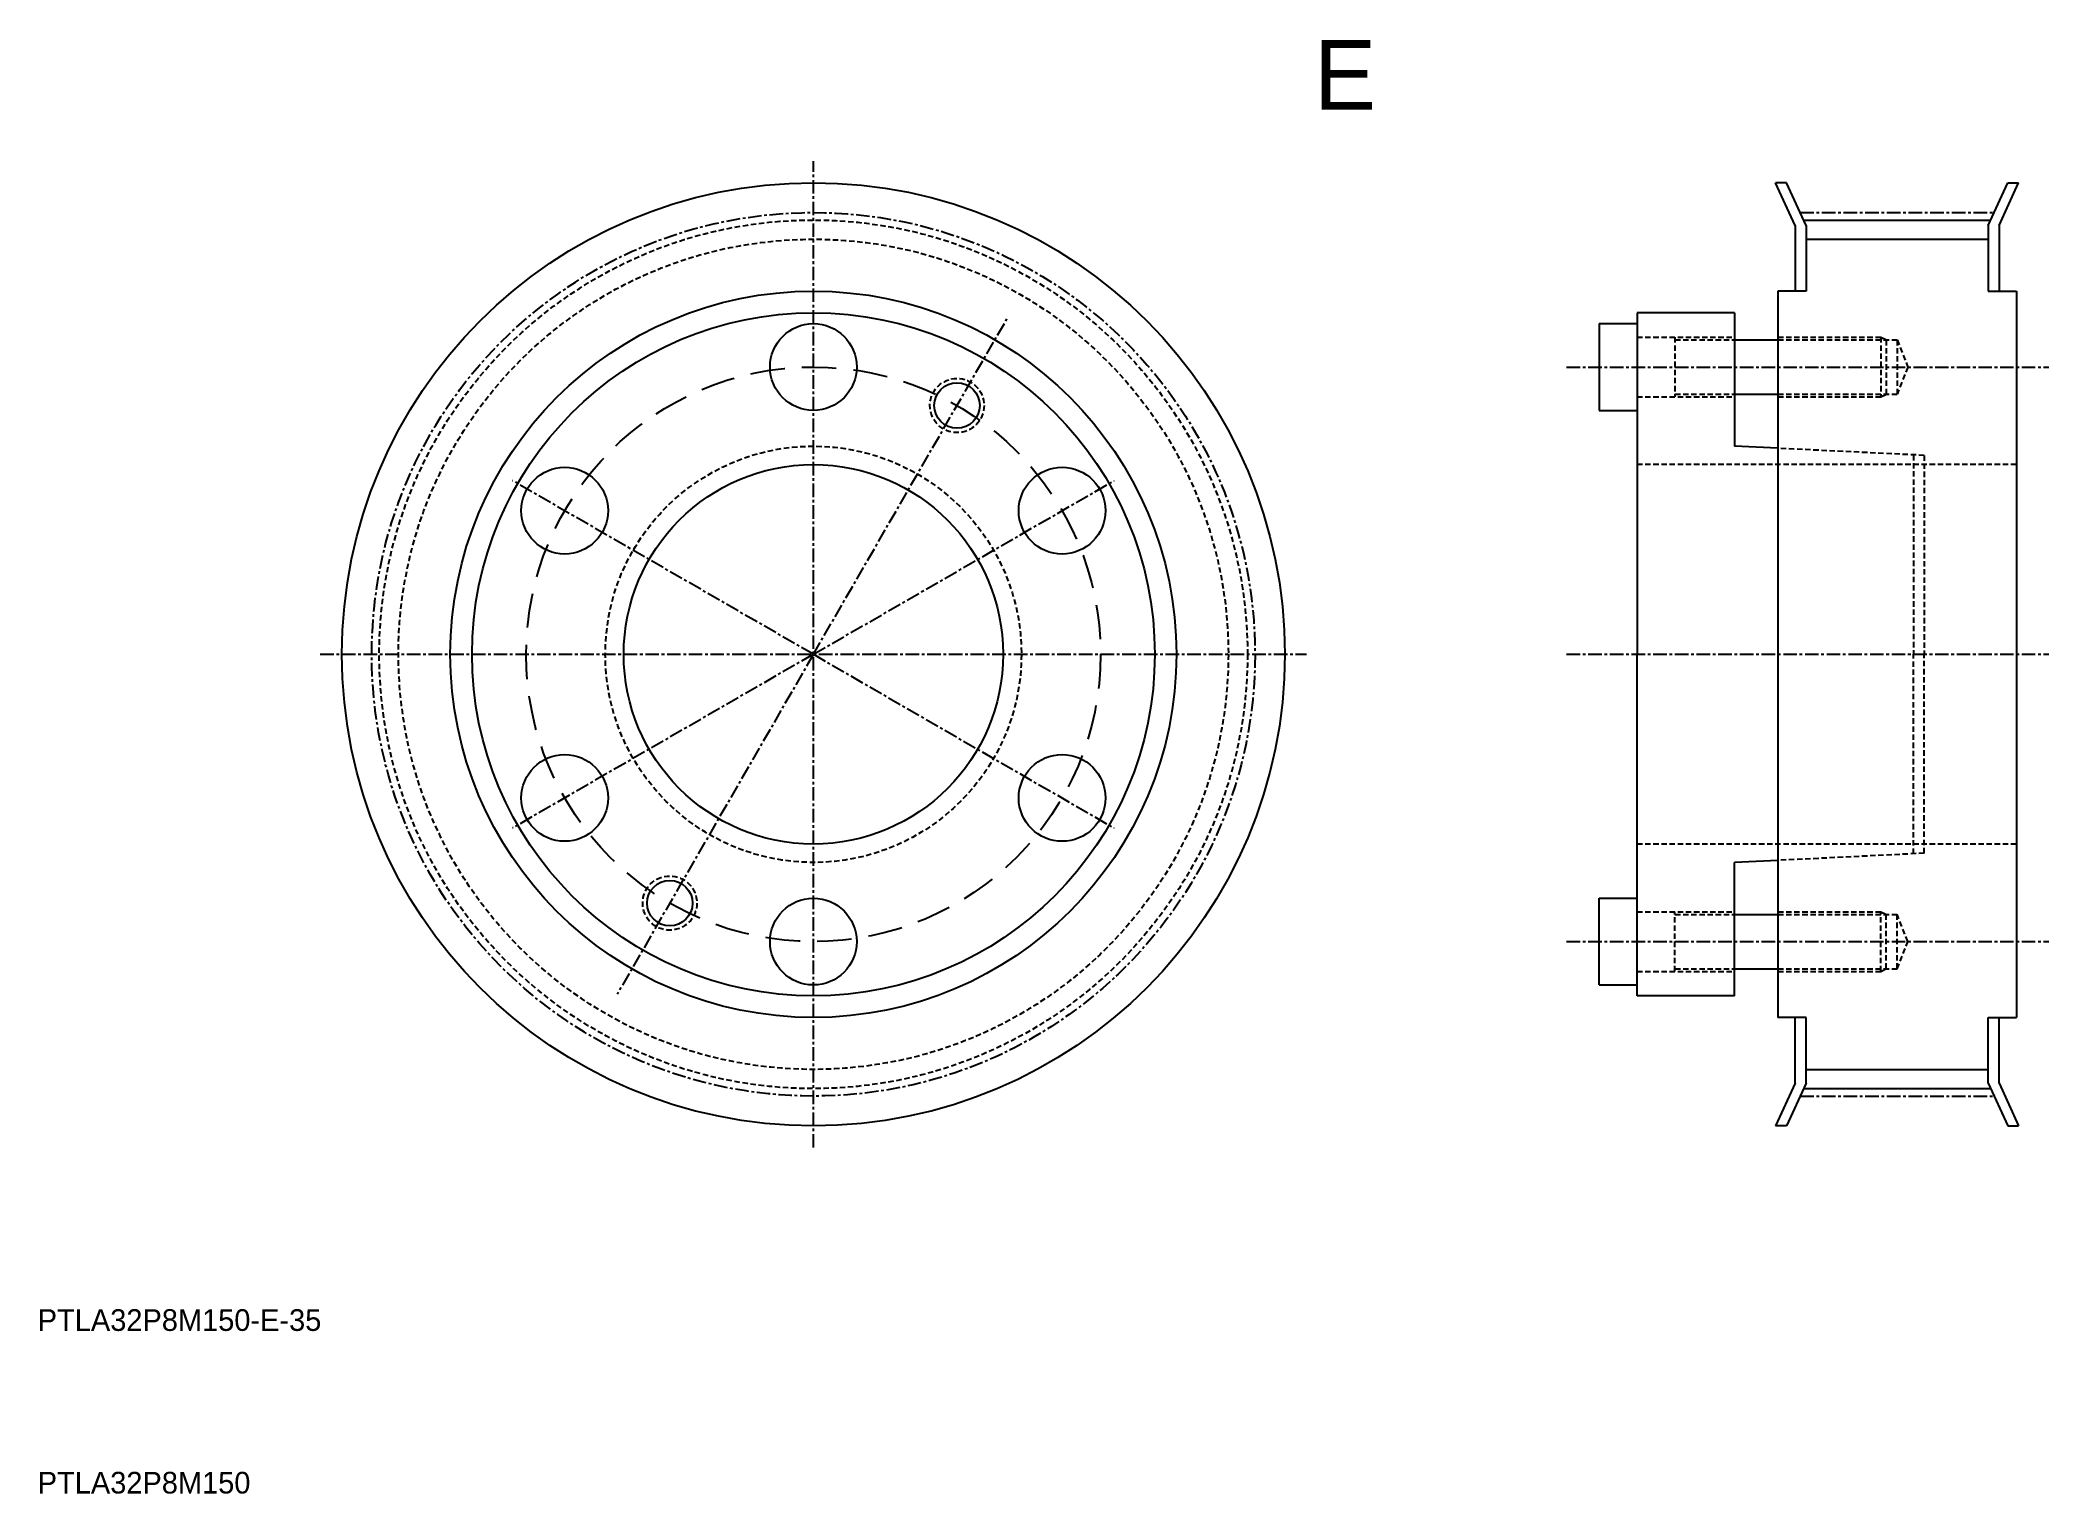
# Model space of a CAD drawing. Extents: x -264 to -79, y 879 to 1013.
import ezdxf

# ---------------------------------------------------------------- set-up
doc = ezdxf.new("R2010")
doc.units = 0
for name, pattern in [('CENTER', [2, 1.25, -0.25, 0.25, -0.25]), ('DASHED', [0.75, 0.5, -0.25]), ('HIDDEN2', [4.7625, 3.175, -1.5875])]:
    doc.linetypes.add(name, pattern=pattern)
doc.layers.get('0').update_dxf_attribs({"linetype": 'CONTINUOUS'})
doc.layers.add('CENTER', color=1, linetype='CENTER')

# ---------------------------------------------------------------- blocks, each defined once
blk = doc.blocks.new('*U67')
at = {"color": 7, "linetype": 'CENTER'}
blk.add_text('E', height=6.4, dxfattribs=at).set_placement((-146.61, 1006.78))

msp = doc.modelspace()

# ---------------------------------------------------------------- linework, layer by layer
at = {"color": 1, "linetype": 'CENTER'}
for p, q in [((-192.82, 911.03), (-192.82, 1002.03)), ((-192.82, 956.53), (-174.96, 987.46)), ((-192.82, 956.53), (-220.57, 972.54)), ((-192.82, 956.53), (-165.08, 972.54)), ((-238.32, 956.53), (-147.32, 956.53)), ((-192.82, 956.53), (-220.57, 940.51)), ((-192.82, 956.53), (-210.93, 925.17)), ((-192.82, 956.53), (-165.08, 940.51))]:
    msp.add_line(p, q, dxfattribs=at)
at = {"color": 7, "linetype": 'CONTINUOUS'}
for p, q in [((-103.03, 1000.03), (-104.03, 1000.03)), ((-102.22, 996.08), (-104.03, 1000.03)), ((-101.22, 996.08), (-103.03, 1000.03)), ((-84.42, 996.08), (-82.61, 1000.03)), ((-83.42, 996.08), (-81.61, 1000.03)), ((-82.61, 1000.03), (-81.61, 1000.03)), ((-102.22, 996.08), (-102.22, 990.03)), ((-101.45, 996.59), (-84.19, 996.59)), ((-101.22, 996.08), (-101.22, 990.03)), ((-84.42, 996.08), (-84.42, 990.03)), ((-83.42, 996.08), (-83.42, 990.03)), ((-101.22, 994.82), (-84.42, 994.82)), ((-103.82, 990.03), (-103.82, 923.03)), ((-101.22, 990.03), (-103.82, 990.03)), ((-84.42, 990.03), (-81.82, 990.03)), ((-81.82, 990.03), (-81.82, 923.03)), ((-116.82, 988.03), (-116.82, 956.53)), ((-107.82, 988.03), (-116.82, 988.03)), ((-107.82, 988.03), (-107.82, 975.73)), ((-120.32, 987.03), (-116.82, 987.03)), ((-120.32, 987.03), (-120.32, 979.03)), ((-116.82, 987.03), (-116.82, 979.03)), ((-107.82, 985.53), (-103.82, 985.53)), ((-107.82, 980.53), (-103.82, 980.53)), ((-120.32, 979.03), (-116.82, 979.03)), ((-103.82, 975.53), (-107.82, 975.73)), ((-116.82, 925.03), (-116.82, 956.53)), ((-103.82, 937.52), (-107.82, 937.33)), ((-107.82, 925.03), (-107.82, 937.33)), ((-120.32, 926.03), (-120.32, 934.03)), ((-120.32, 934.03), (-116.82, 934.03)), ((-116.82, 926.03), (-116.82, 934.03)), ((-107.82, 932.53), (-103.82, 932.53)), ((-107.82, 927.53), (-103.82, 927.53)), ((-120.32, 926.03), (-116.82, 926.03)), ((-107.82, 925.03), (-116.82, 925.03)), ((-101.22, 923.03), (-103.82, 923.03)), ((-102.22, 916.97), (-102.22, 923.03)), ((-101.22, 916.97), (-101.22, 923.03)), ((-84.42, 923.03), (-81.82, 923.03)), ((-84.42, 916.97), (-84.42, 923.03)), ((-83.42, 916.97), (-83.42, 923.03)), ((-101.22, 918.24), (-84.42, 918.24)), ((-102.22, 916.97), (-104.03, 913.03)), ((-101.22, 916.97), (-103.03, 913.03)), ((-101.45, 916.47), (-84.19, 916.47)), ((-84.42, 916.97), (-82.61, 913.03)), ((-83.42, 916.97), (-81.61, 913.03)), ((-103.03, 913.03), (-104.03, 913.03)), ((-82.61, 913.03), (-81.61, 913.03))]:
    msp.add_line(p, q, dxfattribs=at)
at = {"color": 3, "linetype": 'DASHED'}
for p, q in [((-116.82, 985.78), (-107.82, 985.78)), ((-113.32, 985.78), (-113.32, 980.28)), ((-113.32, 985.53), (-107.82, 985.53)), ((-103.82, 985.78), (-94.32, 985.78)), ((-103.82, 985.53), (-92.82, 985.53)), ((-94.32, 985.78), (-93.82, 985.53)), ((-94.32, 985.78), (-94.32, 980.28)), ((-93.82, 985.53), (-93.82, 980.53)), ((-92.82, 985.53), (-91.82, 983.03)), ((-92.82, 985.53), (-92.82, 980.53)), ((-91.82, 983.03), (-92.82, 980.53)), ((-113.32, 980.53), (-107.82, 980.53)), ((-103.82, 980.53), (-92.82, 980.53)), ((-94.32, 980.28), (-93.82, 980.53)), ((-116.82, 980.28), (-107.82, 980.28)), ((-103.82, 980.28), (-94.32, 980.28)), ((-90.32, 974.88), (-103.82, 975.53)), ((-91.32, 974.92), (-91.32, 956.53)), ((-81.82, 974.03), (-116.82, 974.03)), ((-90.32, 974.88), (-90.32, 956.53)), ((-91.32, 938.13), (-91.32, 956.53)), ((-90.32, 938.18), (-90.32, 956.53)), ((-81.82, 939.03), (-116.82, 939.03)), ((-90.32, 938.18), (-103.82, 937.52)), ((-116.82, 932.78), (-107.82, 932.78)), ((-113.32, 927.28), (-113.32, 932.78)), ((-113.32, 932.53), (-107.82, 932.53)), ((-103.82, 932.78), (-94.32, 932.78)), ((-103.82, 932.53), (-92.82, 932.53)), ((-94.32, 927.28), (-94.32, 932.78)), ((-94.32, 932.78), (-93.82, 932.53)), ((-93.82, 927.53), (-93.82, 932.53)), ((-91.82, 930.03), (-92.82, 932.53)), ((-92.82, 927.53), (-92.82, 932.53)), ((-92.82, 927.53), (-91.82, 930.03)), ((-116.82, 927.28), (-107.82, 927.28)), ((-113.32, 927.53), (-107.82, 927.53)), ((-103.82, 927.53), (-92.82, 927.53)), ((-103.82, 927.28), (-94.32, 927.28)), ((-94.32, 927.28), (-93.82, 927.53))]:
    msp.add_line(p, q, dxfattribs=at)
at = {"color": 7, "linetype": 'CONTINUOUS'}
for centre, radius in [((-192.82, 956.53), 43.5), ((-192.82, 956.53), 33.5), ((-192.82, 956.53), 31.5), ((-192.82, 983.03), 4), ((-179.57, 979.48), 2.1), ((-215.77, 969.78), 4), ((-192.82, 956.53), 17.5), ((-169.87, 969.78), 4), ((-215.77, 943.28), 4), ((-169.87, 943.28), 4), ((-206.07, 933.58), 2.1), ((-192.82, 930.03), 4)]:
    msp.add_circle(centre, radius, dxfattribs=at)
at = {"color": 1, "linetype": 'CENTER'}
msp.add_circle((-192.82, 956.53), 40.75, dxfattribs=at)
at = {"color": 3, "linetype": 'DASHED'}
for centre, radius in [((-192.82, 956.53), 40.06), ((-192.82, 956.53), 38.29), ((-179.57, 979.48), 2.5), ((-192.82, 956.53), 19.2), ((-206.07, 933.58), 2.5)]:
    msp.add_circle(centre, radius, dxfattribs=at)
at = {"color": 1, "linetype": 'HIDDEN2'}
msp.add_circle((-192.82, 956.53), 26.5, dxfattribs=at)
at = {"layer": 'CENTER', "color": 1, "linetype": 'CENTER'}
for p, q in [((-101.77, 997.27), (-83.88, 997.27)), ((-123.32, 983.03), (-78.82, 983.03)), ((-123.32, 956.53), (-78.82, 956.53)), ((-123.32, 930.03), (-78.82, 930.03)), ((-101.77, 915.78), (-83.88, 915.78))]:
    msp.add_line(p, q, dxfattribs=at)

# ---------------------------------------------------------------- block references
at = {"color": 1, "linetype": 'CENTER'}
msp.add_blockref('*U67', (0, 0), dxfattribs=at)

# ---------------------------------------------------------------- texts
at = {"color": 7, "linetype": 'CONTINUOUS'}
for s, p in [('PTLA32P8M150-E-35', (-264.39, 894.12)), ('PTLA32P8M150', (-264.39, 879.12))]:
    msp.add_text(s, height=2, dxfattribs=at).set_placement(p)

doc.saveas('drawing.dxf')
